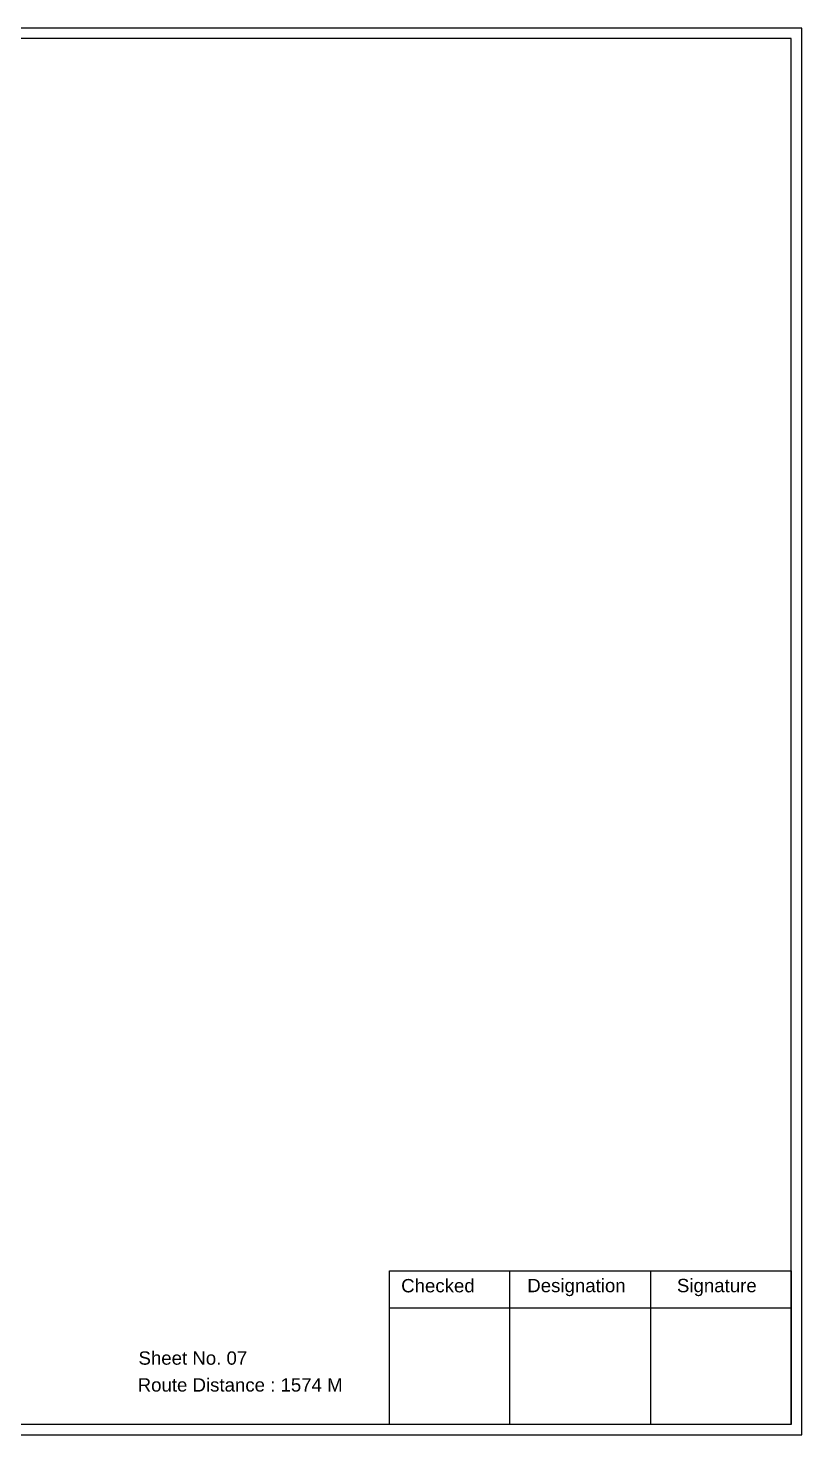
# Model space of a CAD drawing. Header units: inches. Extents: x -117 to 51867, y -12715 to 3423.
# Drawn here: x 41390.6 to 41564.7, y 398.3 to 715 of the extents above; entities that cross this region are included whole.
import ezdxf

# ---------------------------------------------------------------- set-up
doc = ezdxf.new("R2010")
doc.units = ezdxf.units.IN
doc.header["$MEASUREMENT"] = 0
doc.layers.add('PDF_Geometry', color=7, linetype='Continuous')
doc.layers.add('PDF_Text', color=5, linetype='Continuous')
doc.styles.add('PDF Arial', font='arial.ttf')
doc.styles.get("Standard").update_dxf_attribs({"font": 'arial.ttf'})

msp = doc.modelspace()

# ---------------------------------------------------------------- linework, layer by layer
at = {"layer": 'PDF_Geometry'}
for points in [[(41028.18, 715), (41028.18, 398.28), (41564.65, 398.28), (41564.65, 715)], [(41030.5, 712.67), (41030.5, 400.7), (41562.23, 400.7), (41562.23, 712.67)]]:
    msp.add_lwpolyline(points, close=True, dxfattribs=at)
at = {"layer": 'PDF_Geometry', "color": 242, "true_color": 0xcc1f26}
msp.add_lwpolyline([(41562.23, 400.61), (41471.89, 400.61), (41471.89, 435.22), (41562.23, 435.22)], close=True, dxfattribs=at)
for points in [[(41498.87, 435.22), (41498.87, 400.61)], [(41530.6, 435.22), (41530.6, 400.61)], [(41471.89, 426.85), (41562.23, 426.85)]]:
    msp.add_lwpolyline(points, dxfattribs=at)

# ---------------------------------------------------------------- texts
for s, p in [('Sheet No. 07', (41415.39, 414.08)), ('Route Distance : 1574 M', (41415.2, 408.03))]:
    msp.add_text(s, height=3).set_placement(p)
at = {"layer": 'PDF_Text', "color": 7, "attachment_point": 7, "style": 'PDF Arial'}
for s, insert, char_height in [('Checked', (41474.49, 430.33), 3.001), ('Designation', (41502.87, 429.5), 3.0006), ('Signature', (41536.55, 429.5), 3.001)]:
    msp.add_mtext(s, dxfattribs=dict(at, insert=insert, char_height=char_height))

doc.saveas('drawing.dxf')
